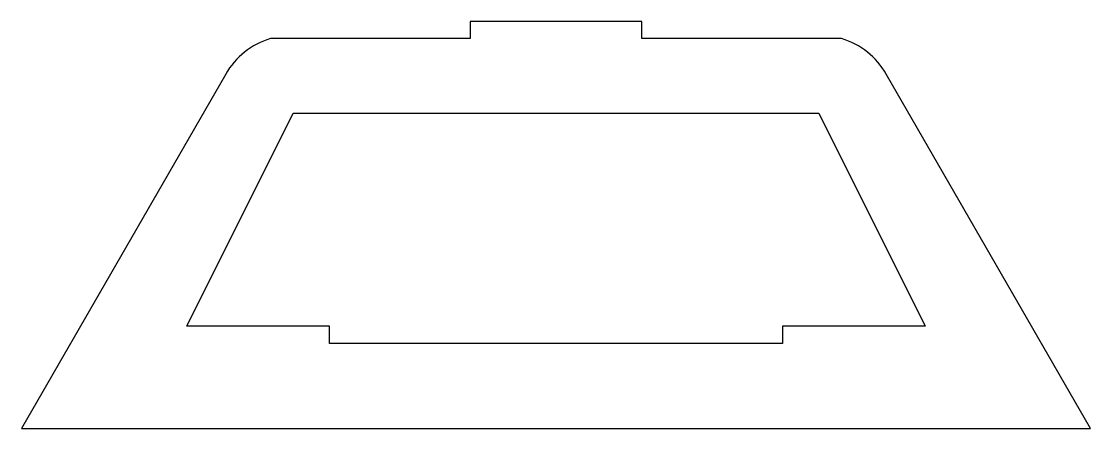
# Model space of a CAD drawing. Header units: millimetres. Extents: x 2 to 189, y 3 to 74.
import ezdxf

# ---------------------------------------------------------------- set-up
doc = ezdxf.new("R2010")
doc.units = ezdxf.units.MM
doc.layers.get('0').update_dxf_attribs({"linetype": 'CONTINUOUS'})

msp = doc.modelspace()

# ---------------------------------------------------------------- linework, layer by layer
msp.add_lwpolyline([(1.74, 3.01), (188.92, 3.01), (153.15, 64.95, 0.189942), (145.33, 71.18), (110.33, 71.18), (110.33, 74.18), (80.33, 74.18), (80.33, 71.18), (45.33, 71.18, 0.189942), (37.5, 64.95)], format="xyb", close=True)
msp.add_lwpolyline([(134.97, 20.89), (134.97, 17.89), (55.68, 17.89), (55.68, 20.89), (30.68, 20.89), (49.31, 58.13), (141.34, 58.13), (159.97, 20.89)], close=True)

doc.saveas('drawing.dxf')
